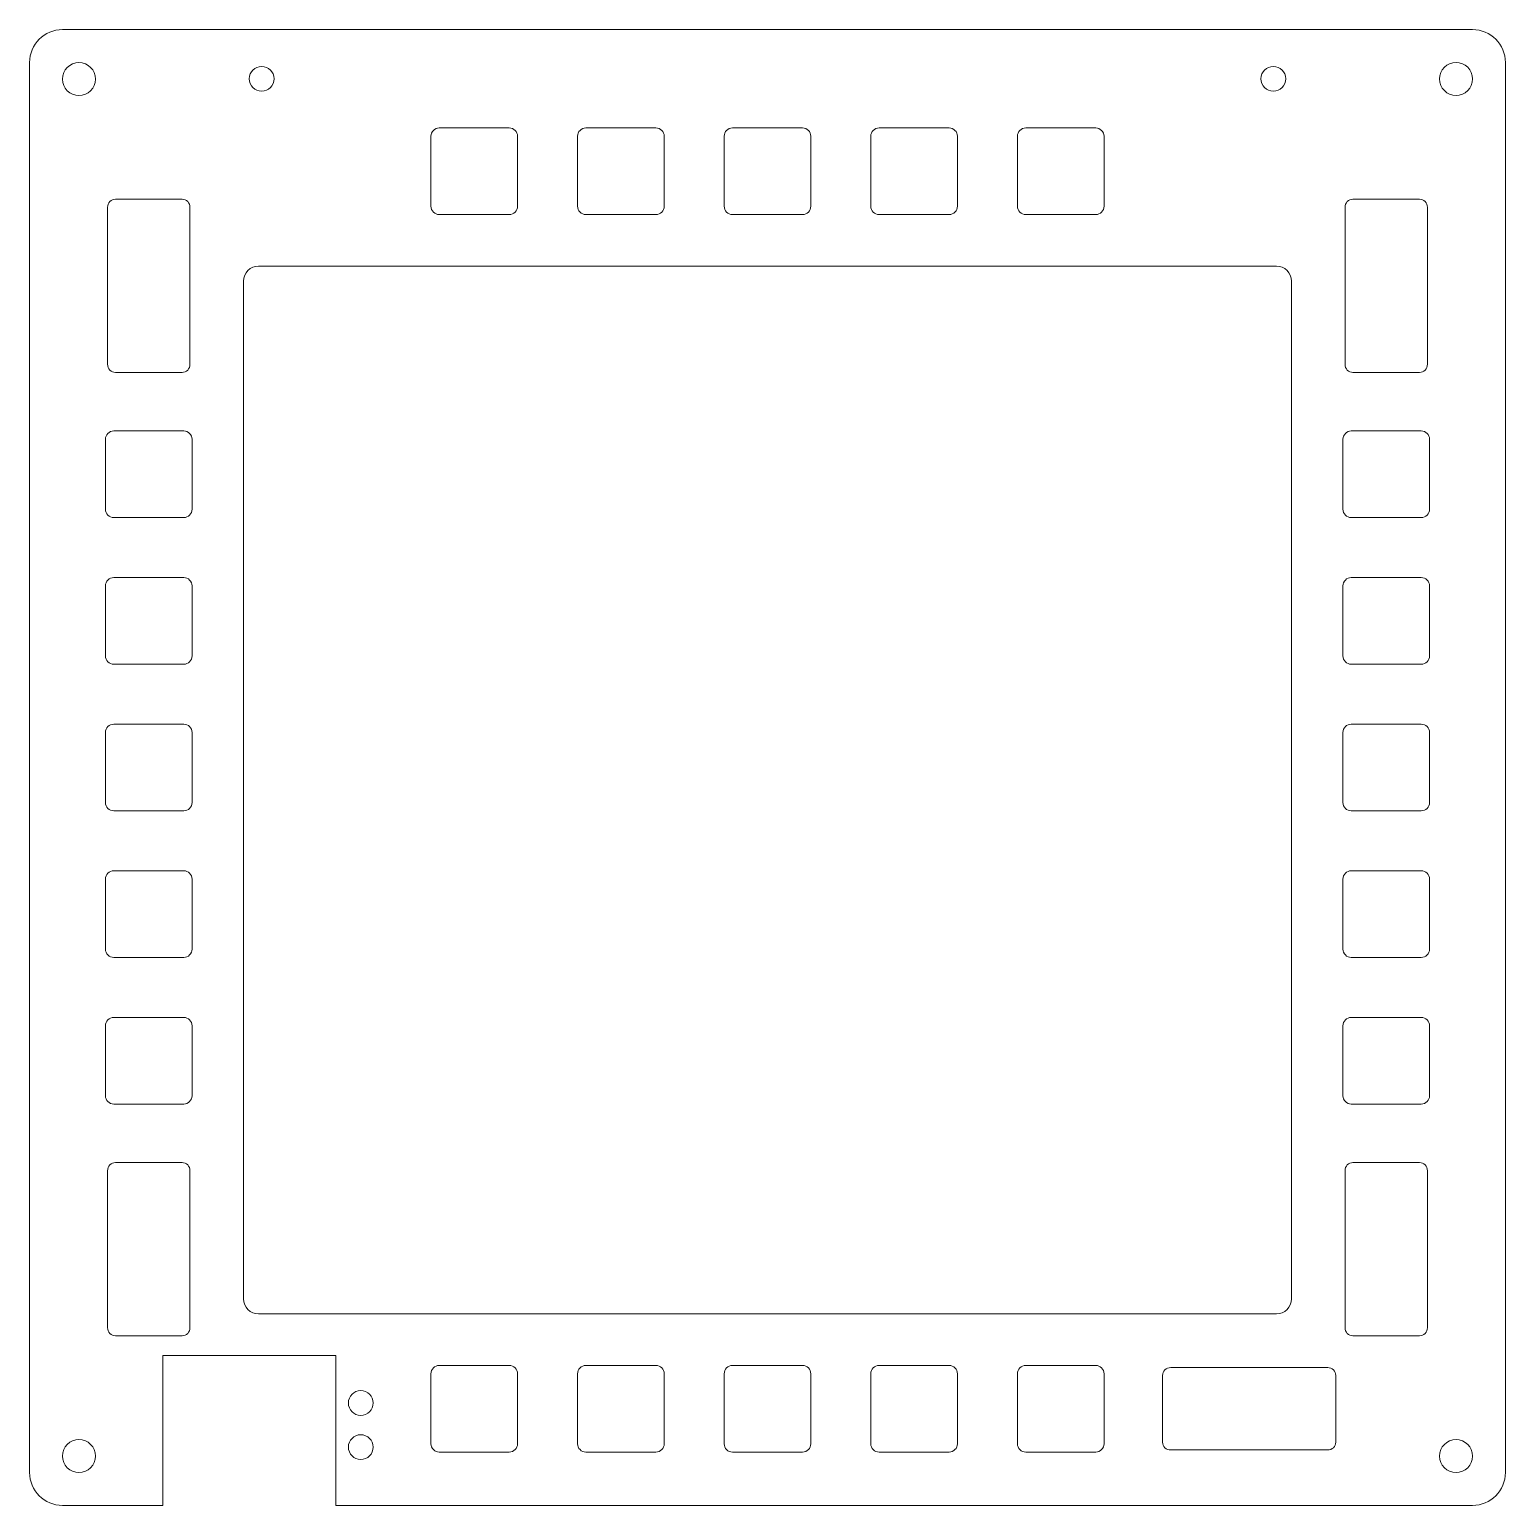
# Model space of a CAD drawing. Header units: millimetres. Extents: x -2196 to -762, y -68 to 126.
# Drawn here: x -1537.1 to -1358.1, y -67.8 to 111.2 of the extents above; entities that cross this region are included whole.
import ezdxf

# ---------------------------------------------------------------- set-up
doc = ezdxf.new("R2010")
doc.units = ezdxf.units.MM
doc.header["$MEASUREMENT"] = 0
doc.layers.add('Cut', color=7, linetype='Continuous')

msp = doc.modelspace()

# ---------------------------------------------------------------- linework, layer by layer
at = {"layer": 'Cut', "color": 250, "lineweight": 9}
for centre, major_axis, ratio in [((-1531.1015, 105.2269), (0, 2), 1), ((-1508.9499, 105.2563), (0, 1.5), 1), ((-1386.253, 105.2563), (0, 1.5), 1), ((-1364.1015, 105.2345), (0, 2), 1), ((-1496.9279, -55.3343), (0, 1.5001), 0.99993334), ((-1531.1015, -61.7655), (0, 2), 1), ((-1496.9279, -60.6836), (0, 1.5001), 0.99993334), ((-1364.1015, -61.7731), (0, 2), 1)]:
    msp.add_ellipse(centre, major_axis=major_axis, ratio=ratio, dxfattribs=at)
for points, knots in [([(-1533.1014, 111.2345), (-1533.1014, 111.2345), (-1362.1016, 111.2345), (-1362.1016, 111.2345), (-1362.1016, 111.2345), (-1359.9016, 111.2345), (-1358.1015, 109.4344), (-1358.1015, 107.2344), (-1358.1015, 107.2344), (-1358.1015, 107.2344), (-1358.1015, -63.7654), (-1358.1015, -63.7654), (-1358.1015, -63.7654), (-1358.1015, -65.9654), (-1359.9016, -67.7655), (-1362.1016, -67.7655), (-1362.1016, -67.7655), (-1362.1016, -67.7655), (-1499.9417, -67.7655), (-1499.9417, -67.7655), (-1499.9417, -67.7655), (-1499.9417, -67.7655), (-1499.9417, -49.5755), (-1499.9417, -49.5755), (-1499.9417, -49.5755), (-1499.9417, -49.5755), (-1500.9416, -49.5755), (-1500.9416, -49.5755), (-1500.9416, -49.5755), (-1500.9416, -49.5755), (-1501.9646, -49.5755), (-1501.9646, -49.5755), (-1501.9646, -49.5755), (-1501.9646, -49.5755), (-1520.9416, -49.5755), (-1520.9416, -49.5755), (-1520.9416, -49.5755), (-1520.9416, -49.5755), (-1520.9416, -67.7655), (-1520.9416, -67.7655), (-1520.9416, -67.7655), (-1520.9416, -67.7655), (-1533.1014, -67.7655), (-1533.1014, -67.7655), (-1533.1014, -67.7655), (-1535.3014, -67.7655), (-1537.1015, -65.9654), (-1537.1015, -63.7654), (-1537.1015, -63.7654), (-1537.1015, -63.7654), (-1537.1015, 107.2344), (-1537.1015, 107.2344), (-1537.1015, 107.2344), (-1537.1015, 109.4344), (-1535.3014, 111.2345), (-1533.1014, 111.2345)], [0, 0, 0, 0, 0.06666667, 0.06666667, 0.06666667, 0.06666667, 0.13333333, 0.13333333, 0.13333333, 0.13333333, 0.2, 0.2, 0.2, 0.2, 0.26666667, 0.26666667, 0.26666667, 0.26666667, 0.33333333, 0.33333333, 0.33333333, 0.33333333, 0.4, 0.4, 0.4, 0.4, 0.46666667, 0.46666667, 0.46666667, 0.46666667, 0.53333333, 0.53333333, 0.53333333, 0.53333333, 0.6, 0.6, 0.6, 0.6, 0.66666667, 0.66666667, 0.66666667, 0.66666667, 0.73333333, 0.73333333, 0.73333333, 0.73333333, 0.8, 0.8, 0.8, 0.8, 0.86666667, 0.86666667, 0.86666667, 0.86666667, 1, 1, 1, 1]), ([(-1478.9116, 88.7945), (-1478.9116, 88.7945), (-1487.4116, 88.7945), (-1487.4116, 88.7945), (-1487.4116, 88.7945), (-1487.6766, 88.7943), (-1487.9309, 88.8994), (-1488.1184, 89.0867), (-1488.1184, 89.0867), (-1488.306, 89.274), (-1488.4114, 89.5294), (-1488.4116, 89.7945), (-1488.4116, 89.7945), (-1488.4116, 89.7945), (-1488.4116, 98.2945), (-1488.4116, 98.2945), (-1488.4116, 98.2945), (-1488.4117, 98.5595), (-1488.3066, 98.8138), (-1488.1193, 99.0013), (-1488.1193, 99.0013), (-1487.932, 99.1889), (-1487.6766, 99.2943), (-1487.4116, 99.2945), (-1487.4116, 99.2945), (-1487.4116, 99.2945), (-1478.9116, 99.2945), (-1478.9116, 99.2945), (-1478.9116, 99.2945), (-1478.6465, 99.2946), (-1478.3923, 99.1895), (-1478.2047, 99.0022), (-1478.2047, 99.0022), (-1478.0172, 98.8149), (-1477.9117, 98.5595), (-1477.9116, 98.2945), (-1477.9116, 98.2945), (-1477.9116, 98.2945), (-1477.9116, 89.7945), (-1477.9116, 89.7945), (-1477.9116, 89.7945), (-1477.9114, 89.5294), (-1478.0165, 89.2752), (-1478.2038, 89.0876), (-1478.2038, 89.0876), (-1478.3911, 88.9001), (-1478.6465, 88.7946), (-1478.9116, 88.7945)], [0, 0, 0, 0, 0.07692308, 0.07692308, 0.07692308, 0.07692308, 0.15384615, 0.15384615, 0.15384615, 0.15384615, 0.23076923, 0.23076923, 0.23076923, 0.23076923, 0.30769231, 0.30769231, 0.30769231, 0.30769231, 0.38461538, 0.38461538, 0.38461538, 0.38461538, 0.46153846, 0.46153846, 0.46153846, 0.46153846, 0.53846154, 0.53846154, 0.53846154, 0.53846154, 0.61538462, 0.61538462, 0.61538462, 0.61538462, 0.69230769, 0.69230769, 0.69230769, 0.69230769, 0.76923077, 0.76923077, 0.76923077, 0.76923077, 0.84615385, 0.84615385, 0.84615385, 0.84615385, 1, 1, 1, 1]), ([(-1461.1316, 88.7945), (-1461.1316, 88.7945), (-1469.6316, 88.7945), (-1469.6316, 88.7945), (-1469.6316, 88.7945), (-1469.8966, 88.7943), (-1470.1509, 88.8994), (-1470.3384, 89.0867), (-1470.3384, 89.0867), (-1470.526, 89.274), (-1470.6314, 89.5294), (-1470.6316, 89.7945), (-1470.6316, 89.7945), (-1470.6316, 89.7945), (-1470.6316, 98.2945), (-1470.6316, 98.2945), (-1470.6316, 98.2945), (-1470.6317, 98.5595), (-1470.5266, 98.8138), (-1470.3393, 99.0013), (-1470.3393, 99.0013), (-1470.152, 99.1889), (-1469.8966, 99.2943), (-1469.6316, 99.2945), (-1469.6316, 99.2945), (-1469.6316, 99.2945), (-1461.1316, 99.2945), (-1461.1316, 99.2945), (-1461.1316, 99.2945), (-1460.8665, 99.2946), (-1460.6123, 99.1895), (-1460.4247, 99.0022), (-1460.4247, 99.0022), (-1460.2372, 98.8149), (-1460.1317, 98.5595), (-1460.1316, 98.2945), (-1460.1316, 98.2945), (-1460.1316, 98.2945), (-1460.1316, 89.7945), (-1460.1316, 89.7945), (-1460.1316, 89.7945), (-1460.1314, 89.5294), (-1460.2365, 89.2752), (-1460.4238, 89.0876), (-1460.4238, 89.0876), (-1460.6111, 88.9001), (-1460.8665, 88.7946), (-1461.1316, 88.7945)], [0, 0, 0, 0, 0.07692308, 0.07692308, 0.07692308, 0.07692308, 0.15384615, 0.15384615, 0.15384615, 0.15384615, 0.23076923, 0.23076923, 0.23076923, 0.23076923, 0.30769231, 0.30769231, 0.30769231, 0.30769231, 0.38461538, 0.38461538, 0.38461538, 0.38461538, 0.46153846, 0.46153846, 0.46153846, 0.46153846, 0.53846154, 0.53846154, 0.53846154, 0.53846154, 0.61538462, 0.61538462, 0.61538462, 0.61538462, 0.69230769, 0.69230769, 0.69230769, 0.69230769, 0.76923077, 0.76923077, 0.76923077, 0.76923077, 0.84615385, 0.84615385, 0.84615385, 0.84615385, 1, 1, 1, 1]), ([(-1443.3516, 88.7945), (-1443.3516, 88.7945), (-1451.8516, 88.7945), (-1451.8516, 88.7945), (-1451.8516, 88.7945), (-1452.1166, 88.7943), (-1452.3709, 88.8994), (-1452.5584, 89.0867), (-1452.5584, 89.0867), (-1452.746, 89.274), (-1452.8514, 89.5294), (-1452.8516, 89.7945), (-1452.8516, 89.7945), (-1452.8516, 89.7945), (-1452.8516, 98.2945), (-1452.8516, 98.2945), (-1452.8516, 98.2945), (-1452.8517, 98.5595), (-1452.7466, 98.8138), (-1452.5593, 99.0013), (-1452.5593, 99.0013), (-1452.372, 99.1889), (-1452.1166, 99.2943), (-1451.8516, 99.2945), (-1451.8516, 99.2945), (-1451.8516, 99.2945), (-1443.3516, 99.2945), (-1443.3516, 99.2945), (-1443.3516, 99.2945), (-1443.0865, 99.2946), (-1442.8323, 99.1895), (-1442.6447, 99.0022), (-1442.6447, 99.0022), (-1442.4572, 98.8149), (-1442.3517, 98.5595), (-1442.3516, 98.2945), (-1442.3516, 98.2945), (-1442.3516, 98.2945), (-1442.3516, 89.7945), (-1442.3516, 89.7945), (-1442.3516, 89.7945), (-1442.3514, 89.5294), (-1442.4565, 89.2752), (-1442.6438, 89.0876), (-1442.6438, 89.0876), (-1442.8311, 88.9001), (-1443.0865, 88.7946), (-1443.3516, 88.7945)], [0, 0, 0, 0, 0.07692308, 0.07692308, 0.07692308, 0.07692308, 0.15384615, 0.15384615, 0.15384615, 0.15384615, 0.23076923, 0.23076923, 0.23076923, 0.23076923, 0.30769231, 0.30769231, 0.30769231, 0.30769231, 0.38461538, 0.38461538, 0.38461538, 0.38461538, 0.46153846, 0.46153846, 0.46153846, 0.46153846, 0.53846154, 0.53846154, 0.53846154, 0.53846154, 0.61538462, 0.61538462, 0.61538462, 0.61538462, 0.69230769, 0.69230769, 0.69230769, 0.69230769, 0.76923077, 0.76923077, 0.76923077, 0.76923077, 0.84615385, 0.84615385, 0.84615385, 0.84615385, 1, 1, 1, 1]), ([(-1425.5716, 88.7945), (-1425.5716, 88.7945), (-1434.0716, 88.7945), (-1434.0716, 88.7945), (-1434.0716, 88.7945), (-1434.3366, 88.7943), (-1434.5909, 88.8994), (-1434.7784, 89.0867), (-1434.7784, 89.0867), (-1434.966, 89.274), (-1435.0714, 89.5294), (-1435.0716, 89.7945), (-1435.0716, 89.7945), (-1435.0716, 89.7945), (-1435.0716, 98.2945), (-1435.0716, 98.2945), (-1435.0716, 98.2945), (-1435.0717, 98.5595), (-1434.9666, 98.8138), (-1434.7793, 99.0013), (-1434.7793, 99.0013), (-1434.592, 99.1889), (-1434.3366, 99.2943), (-1434.0716, 99.2945), (-1434.0716, 99.2945), (-1434.0716, 99.2945), (-1425.5716, 99.2945), (-1425.5716, 99.2945), (-1425.5716, 99.2945), (-1425.3065, 99.2946), (-1425.0523, 99.1895), (-1424.8647, 99.0022), (-1424.8647, 99.0022), (-1424.6772, 98.8149), (-1424.5717, 98.5595), (-1424.5716, 98.2945), (-1424.5716, 98.2945), (-1424.5716, 98.2945), (-1424.5716, 89.7945), (-1424.5716, 89.7945), (-1424.5716, 89.7945), (-1424.5714, 89.5294), (-1424.6765, 89.2752), (-1424.8638, 89.0876), (-1424.8638, 89.0876), (-1425.0511, 88.9001), (-1425.3065, 88.7946), (-1425.5716, 88.7945)], [0, 0, 0, 0, 0.07692308, 0.07692308, 0.07692308, 0.07692308, 0.15384615, 0.15384615, 0.15384615, 0.15384615, 0.23076923, 0.23076923, 0.23076923, 0.23076923, 0.30769231, 0.30769231, 0.30769231, 0.30769231, 0.38461538, 0.38461538, 0.38461538, 0.38461538, 0.46153846, 0.46153846, 0.46153846, 0.46153846, 0.53846154, 0.53846154, 0.53846154, 0.53846154, 0.61538462, 0.61538462, 0.61538462, 0.61538462, 0.69230769, 0.69230769, 0.69230769, 0.69230769, 0.76923077, 0.76923077, 0.76923077, 0.76923077, 0.84615385, 0.84615385, 0.84615385, 0.84615385, 1, 1, 1, 1]), ([(-1407.7916, 88.7945), (-1407.7916, 88.7945), (-1416.2916, 88.7945), (-1416.2916, 88.7945), (-1416.2916, 88.7945), (-1416.5566, 88.7943), (-1416.8109, 88.8994), (-1416.9984, 89.0867), (-1416.9984, 89.0867), (-1417.186, 89.274), (-1417.2914, 89.5294), (-1417.2916, 89.7945), (-1417.2916, 89.7945), (-1417.2916, 89.7945), (-1417.2916, 98.2945), (-1417.2916, 98.2945), (-1417.2916, 98.2945), (-1417.2917, 98.5595), (-1417.1866, 98.8138), (-1416.9993, 99.0013), (-1416.9993, 99.0013), (-1416.812, 99.1889), (-1416.5566, 99.2943), (-1416.2916, 99.2945), (-1416.2916, 99.2945), (-1416.2916, 99.2945), (-1407.7916, 99.2945), (-1407.7916, 99.2945), (-1407.7916, 99.2945), (-1407.5265, 99.2946), (-1407.2723, 99.1895), (-1407.0847, 99.0022), (-1407.0847, 99.0022), (-1406.8972, 98.8149), (-1406.7917, 98.5595), (-1406.7916, 98.2945), (-1406.7916, 98.2945), (-1406.7916, 98.2945), (-1406.7916, 89.7945), (-1406.7916, 89.7945), (-1406.7916, 89.7945), (-1406.7914, 89.5294), (-1406.8965, 89.2752), (-1407.0838, 89.0876), (-1407.0838, 89.0876), (-1407.2711, 88.9001), (-1407.5265, 88.7946), (-1407.7916, 88.7945)], [0, 0, 0, 0, 0.07692308, 0.07692308, 0.07692308, 0.07692308, 0.15384615, 0.15384615, 0.15384615, 0.15384615, 0.23076923, 0.23076923, 0.23076923, 0.23076923, 0.30769231, 0.30769231, 0.30769231, 0.30769231, 0.38461538, 0.38461538, 0.38461538, 0.38461538, 0.46153846, 0.46153846, 0.46153846, 0.46153846, 0.53846154, 0.53846154, 0.53846154, 0.53846154, 0.61538462, 0.61538462, 0.61538462, 0.61538462, 0.69230769, 0.69230769, 0.69230769, 0.69230769, 0.76923077, 0.76923077, 0.76923077, 0.76923077, 0.84615385, 0.84615385, 0.84615385, 0.84615385, 1, 1, 1, 1]), ([(-1518.594, 69.6546), (-1518.594, 69.6546), (-1526.689, 69.6546), (-1526.689, 69.6546), (-1526.689, 69.6546), (-1526.9414, 69.6545), (-1527.1836, 69.7572), (-1527.3622, 69.9401), (-1527.3622, 69.9401), (-1527.5408, 70.123), (-1527.6412, 70.3725), (-1527.6414, 70.6313), (-1527.6414, 70.6313), (-1527.6414, 70.6313), (-1527.6414, 89.6777), (-1527.6414, 89.6777), (-1527.6414, 89.6777), (-1527.6415, 89.9366), (-1527.5414, 90.1849), (-1527.363, 90.3681), (-1527.363, 90.3681), (-1527.1847, 90.5513), (-1526.9414, 90.6543), (-1526.689, 90.6544), (-1526.689, 90.6544), (-1526.689, 90.6544), (-1518.594, 90.6544), (-1518.594, 90.6544), (-1518.594, 90.6544), (-1518.3415, 90.6546), (-1518.0994, 90.5519), (-1517.9207, 90.369), (-1517.9207, 90.369), (-1517.7422, 90.1861), (-1517.6417, 89.9366), (-1517.6416, 89.6777), (-1517.6416, 89.6777), (-1517.6416, 89.6777), (-1517.6416, 70.6313), (-1517.6416, 70.6313), (-1517.6416, 70.6313), (-1517.6414, 70.3725), (-1517.7415, 70.1241), (-1517.9199, 69.941), (-1517.9199, 69.941), (-1518.0983, 69.7578), (-1518.3415, 69.6548), (-1518.594, 69.6546)], [0, 0, 0, 0, 0.07692308, 0.07692308, 0.07692308, 0.07692308, 0.15384615, 0.15384615, 0.15384615, 0.15384615, 0.23076923, 0.23076923, 0.23076923, 0.23076923, 0.30769231, 0.30769231, 0.30769231, 0.30769231, 0.38461538, 0.38461538, 0.38461538, 0.38461538, 0.46153846, 0.46153846, 0.46153846, 0.46153846, 0.53846154, 0.53846154, 0.53846154, 0.53846154, 0.61538462, 0.61538462, 0.61538462, 0.61538462, 0.69230769, 0.69230769, 0.69230769, 0.69230769, 0.76923077, 0.76923077, 0.76923077, 0.76923077, 0.84615385, 0.84615385, 0.84615385, 0.84615385, 1, 1, 1, 1]), ([(-1368.5141, 69.6546), (-1368.5141, 69.6546), (-1376.6091, 69.6546), (-1376.6091, 69.6546), (-1376.6091, 69.6546), (-1376.8615, 69.6545), (-1377.1037, 69.7572), (-1377.2823, 69.9401), (-1377.2823, 69.9401), (-1377.4609, 70.123), (-1377.5613, 70.3725), (-1377.5615, 70.6313), (-1377.5615, 70.6313), (-1377.5615, 70.6313), (-1377.5615, 89.6777), (-1377.5615, 89.6777), (-1377.5615, 89.6777), (-1377.5616, 89.9366), (-1377.4615, 90.1849), (-1377.2831, 90.3681), (-1377.2831, 90.3681), (-1377.1048, 90.5513), (-1376.8615, 90.6543), (-1376.6091, 90.6544), (-1376.6091, 90.6544), (-1376.6091, 90.6544), (-1368.5141, 90.6544), (-1368.5141, 90.6544), (-1368.5141, 90.6544), (-1368.2616, 90.6546), (-1368.0195, 90.5519), (-1367.8408, 90.369), (-1367.8408, 90.369), (-1367.6623, 90.1861), (-1367.5618, 89.9366), (-1367.5617, 89.6777), (-1367.5617, 89.6777), (-1367.5617, 89.6777), (-1367.5617, 70.6313), (-1367.5617, 70.6313), (-1367.5617, 70.6313), (-1367.5615, 70.3725), (-1367.6616, 70.1241), (-1367.84, 69.941), (-1367.84, 69.941), (-1368.0184, 69.7578), (-1368.2616, 69.6548), (-1368.5141, 69.6546)], [0, 0, 0, 0, 0.07692308, 0.07692308, 0.07692308, 0.07692308, 0.15384615, 0.15384615, 0.15384615, 0.15384615, 0.23076923, 0.23076923, 0.23076923, 0.23076923, 0.30769231, 0.30769231, 0.30769231, 0.30769231, 0.38461538, 0.38461538, 0.38461538, 0.38461538, 0.46153846, 0.46153846, 0.46153846, 0.46153846, 0.53846154, 0.53846154, 0.53846154, 0.53846154, 0.61538462, 0.61538462, 0.61538462, 0.61538462, 0.69230769, 0.69230769, 0.69230769, 0.69230769, 0.76923077, 0.76923077, 0.76923077, 0.76923077, 0.84615385, 0.84615385, 0.84615385, 0.84615385, 1, 1, 1, 1]), ([(-1509.3224, 82.5445), (-1509.3224, 82.5445), (-1385.8807, 82.5445), (-1385.8807, 82.5445), (-1385.8807, 82.5445), (-1384.8802, 82.5445), (-1384.0615, 81.7258), (-1384.0615, 80.7253), (-1384.0615, 80.7253), (-1384.0615, 80.7253), (-1384.0615, -42.7163), (-1384.0615, -42.7163), (-1384.0615, -42.7163), (-1384.0615, -43.7168), (-1384.8802, -44.5355), (-1385.8807, -44.5355), (-1385.8807, -44.5355), (-1385.8807, -44.5355), (-1509.3224, -44.5355), (-1509.3224, -44.5355), (-1509.3224, -44.5355), (-1510.3229, -44.5355), (-1511.1416, -43.7168), (-1511.1416, -42.7163), (-1511.1416, -42.7163), (-1511.1416, -42.7163), (-1511.1416, 80.7253), (-1511.1416, 80.7253), (-1511.1416, 80.7253), (-1511.1416, 81.7258), (-1510.3229, 82.5445), (-1509.3224, 82.5445)], [0, 0, 0, 0, 0.11111111, 0.11111111, 0.11111111, 0.11111111, 0.22222222, 0.22222222, 0.22222222, 0.22222222, 0.33333333, 0.33333333, 0.33333333, 0.33333333, 0.44444444, 0.44444444, 0.44444444, 0.44444444, 0.55555556, 0.55555556, 0.55555556, 0.55555556, 0.66666667, 0.66666667, 0.66666667, 0.66666667, 0.77777778, 0.77777778, 0.77777778, 0.77777778, 1, 1, 1, 1]), ([(-1517.3915, 61.5445), (-1517.3915, 61.5445), (-1517.3915, 53.0445), (-1517.3915, 53.0445), (-1517.3915, 53.0445), (-1517.3913, 52.7795), (-1517.4964, 52.5252), (-1517.6837, 52.3377), (-1517.6837, 52.3377), (-1517.871, 52.1501), (-1518.1264, 52.0447), (-1518.3915, 52.0445), (-1518.3915, 52.0445), (-1518.3915, 52.0445), (-1526.8915, 52.0445), (-1526.8915, 52.0445), (-1526.8915, 52.0445), (-1527.1565, 52.0444), (-1527.4108, 52.1495), (-1527.5983, 52.3368), (-1527.5983, 52.3368), (-1527.7859, 52.5241), (-1527.8913, 52.7795), (-1527.8915, 53.0445), (-1527.8915, 53.0445), (-1527.8915, 53.0445), (-1527.8915, 61.5445), (-1527.8915, 61.5445), (-1527.8915, 61.5445), (-1527.8916, 61.8096), (-1527.7865, 62.0638), (-1527.5992, 62.2514), (-1527.5992, 62.2514), (-1527.4119, 62.4389), (-1527.1565, 62.5444), (-1526.8915, 62.5445), (-1526.8915, 62.5445), (-1526.8915, 62.5445), (-1518.3915, 62.5445), (-1518.3915, 62.5445), (-1518.3915, 62.5445), (-1518.1264, 62.5447), (-1517.8722, 62.4396), (-1517.6846, 62.2523), (-1517.6846, 62.2523), (-1517.4971, 62.065), (-1517.3916, 61.8096), (-1517.3915, 61.5445)], [0, 0, 0, 0, 0.07692308, 0.07692308, 0.07692308, 0.07692308, 0.15384615, 0.15384615, 0.15384615, 0.15384615, 0.23076923, 0.23076923, 0.23076923, 0.23076923, 0.30769231, 0.30769231, 0.30769231, 0.30769231, 0.38461538, 0.38461538, 0.38461538, 0.38461538, 0.46153846, 0.46153846, 0.46153846, 0.46153846, 0.53846154, 0.53846154, 0.53846154, 0.53846154, 0.61538462, 0.61538462, 0.61538462, 0.61538462, 0.69230769, 0.69230769, 0.69230769, 0.69230769, 0.76923077, 0.76923077, 0.76923077, 0.76923077, 0.84615385, 0.84615385, 0.84615385, 0.84615385, 1, 1, 1, 1]), ([(-1367.3116, 61.5445), (-1367.3116, 61.5445), (-1367.3116, 53.0445), (-1367.3116, 53.0445), (-1367.3116, 53.0445), (-1367.3114, 52.7795), (-1367.4165, 52.5252), (-1367.6038, 52.3377), (-1367.6038, 52.3377), (-1367.7911, 52.1501), (-1368.0465, 52.0447), (-1368.3116, 52.0445), (-1368.3116, 52.0445), (-1368.3116, 52.0445), (-1376.8116, 52.0445), (-1376.8116, 52.0445), (-1376.8116, 52.0445), (-1377.0766, 52.0444), (-1377.3309, 52.1495), (-1377.5184, 52.3368), (-1377.5184, 52.3368), (-1377.706, 52.5241), (-1377.8114, 52.7795), (-1377.8116, 53.0445), (-1377.8116, 53.0445), (-1377.8116, 53.0445), (-1377.8116, 61.5445), (-1377.8116, 61.5445), (-1377.8116, 61.5445), (-1377.8117, 61.8096), (-1377.7066, 62.0638), (-1377.5193, 62.2514), (-1377.5193, 62.2514), (-1377.332, 62.4389), (-1377.0766, 62.5444), (-1376.8116, 62.5445), (-1376.8116, 62.5445), (-1376.8116, 62.5445), (-1368.3116, 62.5445), (-1368.3116, 62.5445), (-1368.3116, 62.5445), (-1368.0465, 62.5447), (-1367.7923, 62.4396), (-1367.6047, 62.2523), (-1367.6047, 62.2523), (-1367.4172, 62.065), (-1367.3117, 61.8096), (-1367.3116, 61.5445)], [0, 0, 0, 0, 0.07692308, 0.07692308, 0.07692308, 0.07692308, 0.15384615, 0.15384615, 0.15384615, 0.15384615, 0.23076923, 0.23076923, 0.23076923, 0.23076923, 0.30769231, 0.30769231, 0.30769231, 0.30769231, 0.38461538, 0.38461538, 0.38461538, 0.38461538, 0.46153846, 0.46153846, 0.46153846, 0.46153846, 0.53846154, 0.53846154, 0.53846154, 0.53846154, 0.61538462, 0.61538462, 0.61538462, 0.61538462, 0.69230769, 0.69230769, 0.69230769, 0.69230769, 0.76923077, 0.76923077, 0.76923077, 0.76923077, 0.84615385, 0.84615385, 0.84615385, 0.84615385, 1, 1, 1, 1]), ([(-1517.3915, 43.7645), (-1517.3915, 43.7645), (-1517.3915, 35.2645), (-1517.3915, 35.2645), (-1517.3915, 35.2645), (-1517.3913, 34.9995), (-1517.4964, 34.7452), (-1517.6837, 34.5577), (-1517.6837, 34.5577), (-1517.871, 34.3701), (-1518.1264, 34.2647), (-1518.3915, 34.2645), (-1518.3915, 34.2645), (-1518.3915, 34.2645), (-1526.8915, 34.2645), (-1526.8915, 34.2645), (-1526.8915, 34.2645), (-1527.1565, 34.2644), (-1527.4108, 34.3695), (-1527.5983, 34.5568), (-1527.5983, 34.5568), (-1527.7859, 34.7441), (-1527.8913, 34.9995), (-1527.8915, 35.2645), (-1527.8915, 35.2645), (-1527.8915, 35.2645), (-1527.8915, 43.7645), (-1527.8915, 43.7645), (-1527.8915, 43.7645), (-1527.8916, 44.0296), (-1527.7865, 44.2838), (-1527.5992, 44.4714), (-1527.5992, 44.4714), (-1527.4119, 44.6589), (-1527.1565, 44.7644), (-1526.8915, 44.7645), (-1526.8915, 44.7645), (-1526.8915, 44.7645), (-1518.3915, 44.7645), (-1518.3915, 44.7645), (-1518.3915, 44.7645), (-1518.1264, 44.7647), (-1517.8722, 44.6596), (-1517.6846, 44.4723), (-1517.6846, 44.4723), (-1517.4971, 44.285), (-1517.3916, 44.0296), (-1517.3915, 43.7645)], [0, 0, 0, 0, 0.07692308, 0.07692308, 0.07692308, 0.07692308, 0.15384615, 0.15384615, 0.15384615, 0.15384615, 0.23076923, 0.23076923, 0.23076923, 0.23076923, 0.30769231, 0.30769231, 0.30769231, 0.30769231, 0.38461538, 0.38461538, 0.38461538, 0.38461538, 0.46153846, 0.46153846, 0.46153846, 0.46153846, 0.53846154, 0.53846154, 0.53846154, 0.53846154, 0.61538462, 0.61538462, 0.61538462, 0.61538462, 0.69230769, 0.69230769, 0.69230769, 0.69230769, 0.76923077, 0.76923077, 0.76923077, 0.76923077, 0.84615385, 0.84615385, 0.84615385, 0.84615385, 1, 1, 1, 1]), ([(-1367.3116, 43.7645), (-1367.3116, 43.7645), (-1367.3116, 35.2645), (-1367.3116, 35.2645), (-1367.3116, 35.2645), (-1367.3114, 34.9995), (-1367.4165, 34.7452), (-1367.6038, 34.5577), (-1367.6038, 34.5577), (-1367.7911, 34.3701), (-1368.0465, 34.2647), (-1368.3116, 34.2645), (-1368.3116, 34.2645), (-1368.3116, 34.2645), (-1376.8116, 34.2645), (-1376.8116, 34.2645), (-1376.8116, 34.2645), (-1377.0766, 34.2644), (-1377.3309, 34.3695), (-1377.5184, 34.5568), (-1377.5184, 34.5568), (-1377.706, 34.7441), (-1377.8114, 34.9995), (-1377.8116, 35.2645), (-1377.8116, 35.2645), (-1377.8116, 35.2645), (-1377.8116, 43.7645), (-1377.8116, 43.7645), (-1377.8116, 43.7645), (-1377.8117, 44.0296), (-1377.7066, 44.2838), (-1377.5193, 44.4714), (-1377.5193, 44.4714), (-1377.332, 44.6589), (-1377.0766, 44.7644), (-1376.8116, 44.7645), (-1376.8116, 44.7645), (-1376.8116, 44.7645), (-1368.3116, 44.7645), (-1368.3116, 44.7645), (-1368.3116, 44.7645), (-1368.0465, 44.7647), (-1367.7923, 44.6596), (-1367.6047, 44.4723), (-1367.6047, 44.4723), (-1367.4172, 44.285), (-1367.3117, 44.0296), (-1367.3116, 43.7645)], [0, 0, 0, 0, 0.07692308, 0.07692308, 0.07692308, 0.07692308, 0.15384615, 0.15384615, 0.15384615, 0.15384615, 0.23076923, 0.23076923, 0.23076923, 0.23076923, 0.30769231, 0.30769231, 0.30769231, 0.30769231, 0.38461538, 0.38461538, 0.38461538, 0.38461538, 0.46153846, 0.46153846, 0.46153846, 0.46153846, 0.53846154, 0.53846154, 0.53846154, 0.53846154, 0.61538462, 0.61538462, 0.61538462, 0.61538462, 0.69230769, 0.69230769, 0.69230769, 0.69230769, 0.76923077, 0.76923077, 0.76923077, 0.76923077, 0.84615385, 0.84615385, 0.84615385, 0.84615385, 1, 1, 1, 1]), ([(-1517.3915, 25.9845), (-1517.3915, 25.9845), (-1517.3915, 17.4845), (-1517.3915, 17.4845), (-1517.3915, 17.4845), (-1517.3913, 17.2195), (-1517.4964, 16.9652), (-1517.6837, 16.7777), (-1517.6837, 16.7777), (-1517.871, 16.5901), (-1518.1264, 16.4847), (-1518.3915, 16.4845), (-1518.3915, 16.4845), (-1518.3915, 16.4845), (-1526.8915, 16.4845), (-1526.8915, 16.4845), (-1526.8915, 16.4845), (-1527.1565, 16.4844), (-1527.4108, 16.5895), (-1527.5983, 16.7768), (-1527.5983, 16.7768), (-1527.7859, 16.9641), (-1527.8913, 17.2195), (-1527.8915, 17.4845), (-1527.8915, 17.4845), (-1527.8915, 17.4845), (-1527.8915, 25.9845), (-1527.8915, 25.9845), (-1527.8915, 25.9845), (-1527.8916, 26.2496), (-1527.7865, 26.5038), (-1527.5992, 26.6914), (-1527.5992, 26.6914), (-1527.4119, 26.8789), (-1527.1565, 26.9844), (-1526.8915, 26.9845), (-1526.8915, 26.9845), (-1526.8915, 26.9845), (-1518.3915, 26.9845), (-1518.3915, 26.9845), (-1518.3915, 26.9845), (-1518.1264, 26.9847), (-1517.8722, 26.8796), (-1517.6846, 26.6923), (-1517.6846, 26.6923), (-1517.4971, 26.505), (-1517.3916, 26.2496), (-1517.3915, 25.9845)], [0, 0, 0, 0, 0.07692308, 0.07692308, 0.07692308, 0.07692308, 0.15384615, 0.15384615, 0.15384615, 0.15384615, 0.23076923, 0.23076923, 0.23076923, 0.23076923, 0.30769231, 0.30769231, 0.30769231, 0.30769231, 0.38461538, 0.38461538, 0.38461538, 0.38461538, 0.46153846, 0.46153846, 0.46153846, 0.46153846, 0.53846154, 0.53846154, 0.53846154, 0.53846154, 0.61538462, 0.61538462, 0.61538462, 0.61538462, 0.69230769, 0.69230769, 0.69230769, 0.69230769, 0.76923077, 0.76923077, 0.76923077, 0.76923077, 0.84615385, 0.84615385, 0.84615385, 0.84615385, 1, 1, 1, 1]), ([(-1367.3116, 25.9845), (-1367.3116, 25.9845), (-1367.3116, 17.4845), (-1367.3116, 17.4845), (-1367.3116, 17.4845), (-1367.3114, 17.2195), (-1367.4165, 16.9652), (-1367.6038, 16.7777), (-1367.6038, 16.7777), (-1367.7911, 16.5901), (-1368.0465, 16.4847), (-1368.3116, 16.4845), (-1368.3116, 16.4845), (-1368.3116, 16.4845), (-1376.8116, 16.4845), (-1376.8116, 16.4845), (-1376.8116, 16.4845), (-1377.0766, 16.4844), (-1377.3309, 16.5895), (-1377.5184, 16.7768), (-1377.5184, 16.7768), (-1377.706, 16.9641), (-1377.8114, 17.2195), (-1377.8116, 17.4845), (-1377.8116, 17.4845), (-1377.8116, 17.4845), (-1377.8116, 25.9845), (-1377.8116, 25.9845), (-1377.8116, 25.9845), (-1377.8117, 26.2496), (-1377.7066, 26.5038), (-1377.5193, 26.6914), (-1377.5193, 26.6914), (-1377.332, 26.8789), (-1377.0766, 26.9844), (-1376.8116, 26.9845), (-1376.8116, 26.9845), (-1376.8116, 26.9845), (-1368.3116, 26.9845), (-1368.3116, 26.9845), (-1368.3116, 26.9845), (-1368.0465, 26.9847), (-1367.7923, 26.8796), (-1367.6047, 26.6923), (-1367.6047, 26.6923), (-1367.4172, 26.505), (-1367.3117, 26.2496), (-1367.3116, 25.9845)], [0, 0, 0, 0, 0.07692308, 0.07692308, 0.07692308, 0.07692308, 0.15384615, 0.15384615, 0.15384615, 0.15384615, 0.23076923, 0.23076923, 0.23076923, 0.23076923, 0.30769231, 0.30769231, 0.30769231, 0.30769231, 0.38461538, 0.38461538, 0.38461538, 0.38461538, 0.46153846, 0.46153846, 0.46153846, 0.46153846, 0.53846154, 0.53846154, 0.53846154, 0.53846154, 0.61538462, 0.61538462, 0.61538462, 0.61538462, 0.69230769, 0.69230769, 0.69230769, 0.69230769, 0.76923077, 0.76923077, 0.76923077, 0.76923077, 0.84615385, 0.84615385, 0.84615385, 0.84615385, 1, 1, 1, 1]), ([(-1517.3915, 8.2045), (-1517.3915, 8.2045), (-1517.3915, -0.2955), (-1517.3915, -0.2955), (-1517.3915, -0.2955), (-1517.3913, -0.5605), (-1517.4964, -0.8148), (-1517.6837, -1.0023), (-1517.6837, -1.0023), (-1517.871, -1.1899), (-1518.1264, -1.2953), (-1518.3915, -1.2955), (-1518.3915, -1.2955), (-1518.3915, -1.2955), (-1526.8915, -1.2955), (-1526.8915, -1.2955), (-1526.8915, -1.2955), (-1527.1565, -1.2956), (-1527.4108, -1.1905), (-1527.5983, -1.0032), (-1527.5983, -1.0032), (-1527.7859, -0.8159), (-1527.8913, -0.5605), (-1527.8915, -0.2955), (-1527.8915, -0.2955), (-1527.8915, -0.2955), (-1527.8915, 8.2045), (-1527.8915, 8.2045), (-1527.8915, 8.2045), (-1527.8916, 8.4696), (-1527.7865, 8.7238), (-1527.5992, 8.9114), (-1527.5992, 8.9114), (-1527.4119, 9.0989), (-1527.1565, 9.2044), (-1526.8915, 9.2045), (-1526.8915, 9.2045), (-1526.8915, 9.2045), (-1518.3915, 9.2045), (-1518.3915, 9.2045), (-1518.3915, 9.2045), (-1518.1264, 9.2047), (-1517.8722, 9.0996), (-1517.6846, 8.9123), (-1517.6846, 8.9123), (-1517.4971, 8.725), (-1517.3916, 8.4696), (-1517.3915, 8.2045)], [0, 0, 0, 0, 0.07692308, 0.07692308, 0.07692308, 0.07692308, 0.15384615, 0.15384615, 0.15384615, 0.15384615, 0.23076923, 0.23076923, 0.23076923, 0.23076923, 0.30769231, 0.30769231, 0.30769231, 0.30769231, 0.38461538, 0.38461538, 0.38461538, 0.38461538, 0.46153846, 0.46153846, 0.46153846, 0.46153846, 0.53846154, 0.53846154, 0.53846154, 0.53846154, 0.61538462, 0.61538462, 0.61538462, 0.61538462, 0.69230769, 0.69230769, 0.69230769, 0.69230769, 0.76923077, 0.76923077, 0.76923077, 0.76923077, 0.84615385, 0.84615385, 0.84615385, 0.84615385, 1, 1, 1, 1]), ([(-1367.3116, 8.2045), (-1367.3116, 8.2045), (-1367.3116, -0.2955), (-1367.3116, -0.2955), (-1367.3116, -0.2955), (-1367.3114, -0.5605), (-1367.4165, -0.8148), (-1367.6038, -1.0023), (-1367.6038, -1.0023), (-1367.7911, -1.1899), (-1368.0465, -1.2953), (-1368.3116, -1.2955), (-1368.3116, -1.2955), (-1368.3116, -1.2955), (-1376.8116, -1.2955), (-1376.8116, -1.2955), (-1376.8116, -1.2955), (-1377.0766, -1.2956), (-1377.3309, -1.1905), (-1377.5184, -1.0032), (-1377.5184, -1.0032), (-1377.706, -0.8159), (-1377.8114, -0.5605), (-1377.8116, -0.2955), (-1377.8116, -0.2955), (-1377.8116, -0.2955), (-1377.8116, 8.2045), (-1377.8116, 8.2045), (-1377.8116, 8.2045), (-1377.8117, 8.4696), (-1377.7066, 8.7238), (-1377.5193, 8.9114), (-1377.5193, 8.9114), (-1377.332, 9.0989), (-1377.0766, 9.2044), (-1376.8116, 9.2045), (-1376.8116, 9.2045), (-1376.8116, 9.2045), (-1368.3116, 9.2045), (-1368.3116, 9.2045), (-1368.3116, 9.2045), (-1368.0465, 9.2047), (-1367.7923, 9.0996), (-1367.6047, 8.9123), (-1367.6047, 8.9123), (-1367.4172, 8.725), (-1367.3117, 8.4696), (-1367.3116, 8.2045)], [0, 0, 0, 0, 0.07692308, 0.07692308, 0.07692308, 0.07692308, 0.15384615, 0.15384615, 0.15384615, 0.15384615, 0.23076923, 0.23076923, 0.23076923, 0.23076923, 0.30769231, 0.30769231, 0.30769231, 0.30769231, 0.38461538, 0.38461538, 0.38461538, 0.38461538, 0.46153846, 0.46153846, 0.46153846, 0.46153846, 0.53846154, 0.53846154, 0.53846154, 0.53846154, 0.61538462, 0.61538462, 0.61538462, 0.61538462, 0.69230769, 0.69230769, 0.69230769, 0.69230769, 0.76923077, 0.76923077, 0.76923077, 0.76923077, 0.84615385, 0.84615385, 0.84615385, 0.84615385, 1, 1, 1, 1]), ([(-1517.3915, -9.5755), (-1517.3915, -9.5755), (-1517.3915, -18.0755), (-1517.3915, -18.0755), (-1517.3915, -18.0755), (-1517.3913, -18.3405), (-1517.4964, -18.5948), (-1517.6837, -18.7823), (-1517.6837, -18.7823), (-1517.871, -18.9699), (-1518.1264, -19.0753), (-1518.3915, -19.0755), (-1518.3915, -19.0755), (-1518.3915, -19.0755), (-1526.8915, -19.0755), (-1526.8915, -19.0755), (-1526.8915, -19.0755), (-1527.1565, -19.0756), (-1527.4108, -18.9705), (-1527.5983, -18.7832), (-1527.5983, -18.7832), (-1527.7859, -18.5959), (-1527.8913, -18.3405), (-1527.8915, -18.0755), (-1527.8915, -18.0755), (-1527.8915, -18.0755), (-1527.8915, -9.5755), (-1527.8915, -9.5755), (-1527.8915, -9.5755), (-1527.8916, -9.3104), (-1527.7865, -9.0562), (-1527.5992, -8.8686), (-1527.5992, -8.8686), (-1527.4119, -8.6811), (-1527.1565, -8.5756), (-1526.8915, -8.5755), (-1526.8915, -8.5755), (-1526.8915, -8.5755), (-1518.3915, -8.5755), (-1518.3915, -8.5755), (-1518.3915, -8.5755), (-1518.1264, -8.5753), (-1517.8722, -8.6804), (-1517.6846, -8.8677), (-1517.6846, -8.8677), (-1517.4971, -9.055), (-1517.3916, -9.3104), (-1517.3915, -9.5755)], [0, 0, 0, 0, 0.07692308, 0.07692308, 0.07692308, 0.07692308, 0.15384615, 0.15384615, 0.15384615, 0.15384615, 0.23076923, 0.23076923, 0.23076923, 0.23076923, 0.30769231, 0.30769231, 0.30769231, 0.30769231, 0.38461538, 0.38461538, 0.38461538, 0.38461538, 0.46153846, 0.46153846, 0.46153846, 0.46153846, 0.53846154, 0.53846154, 0.53846154, 0.53846154, 0.61538462, 0.61538462, 0.61538462, 0.61538462, 0.69230769, 0.69230769, 0.69230769, 0.69230769, 0.76923077, 0.76923077, 0.76923077, 0.76923077, 0.84615385, 0.84615385, 0.84615385, 0.84615385, 1, 1, 1, 1]), ([(-1367.3116, -9.5755), (-1367.3116, -9.5755), (-1367.3116, -18.0755), (-1367.3116, -18.0755), (-1367.3116, -18.0755), (-1367.3114, -18.3405), (-1367.4165, -18.5948), (-1367.6038, -18.7823), (-1367.6038, -18.7823), (-1367.7911, -18.9699), (-1368.0465, -19.0753), (-1368.3116, -19.0755), (-1368.3116, -19.0755), (-1368.3116, -19.0755), (-1376.8116, -19.0755), (-1376.8116, -19.0755), (-1376.8116, -19.0755), (-1377.0766, -19.0756), (-1377.3309, -18.9705), (-1377.5184, -18.7832), (-1377.5184, -18.7832), (-1377.706, -18.5959), (-1377.8114, -18.3405), (-1377.8116, -18.0755), (-1377.8116, -18.0755), (-1377.8116, -18.0755), (-1377.8116, -9.5755), (-1377.8116, -9.5755), (-1377.8116, -9.5755), (-1377.8117, -9.3104), (-1377.7066, -9.0562), (-1377.5193, -8.8686), (-1377.5193, -8.8686), (-1377.332, -8.6811), (-1377.0766, -8.5756), (-1376.8116, -8.5755), (-1376.8116, -8.5755), (-1376.8116, -8.5755), (-1368.3116, -8.5755), (-1368.3116, -8.5755), (-1368.3116, -8.5755), (-1368.0465, -8.5753), (-1367.7923, -8.6804), (-1367.6047, -8.8677), (-1367.6047, -8.8677), (-1367.4172, -9.055), (-1367.3117, -9.3104), (-1367.3116, -9.5755)], [0, 0, 0, 0, 0.07692308, 0.07692308, 0.07692308, 0.07692308, 0.15384615, 0.15384615, 0.15384615, 0.15384615, 0.23076923, 0.23076923, 0.23076923, 0.23076923, 0.30769231, 0.30769231, 0.30769231, 0.30769231, 0.38461538, 0.38461538, 0.38461538, 0.38461538, 0.46153846, 0.46153846, 0.46153846, 0.46153846, 0.53846154, 0.53846154, 0.53846154, 0.53846154, 0.61538462, 0.61538462, 0.61538462, 0.61538462, 0.69230769, 0.69230769, 0.69230769, 0.69230769, 0.76923077, 0.76923077, 0.76923077, 0.76923077, 0.84615385, 0.84615385, 0.84615385, 0.84615385, 1, 1, 1, 1]), ([(-1518.594, -47.1854), (-1518.594, -47.1854), (-1526.689, -47.1854), (-1526.689, -47.1854), (-1526.689, -47.1854), (-1526.9414, -47.1855), (-1527.1836, -47.0828), (-1527.3622, -46.8999), (-1527.3622, -46.8999), (-1527.5408, -46.717), (-1527.6412, -46.4675), (-1527.6414, -46.2087), (-1527.6414, -46.2087), (-1527.6414, -46.2087), (-1527.6414, -27.1623), (-1527.6414, -27.1623), (-1527.6414, -27.1623), (-1527.6415, -26.9034), (-1527.5414, -26.6551), (-1527.363, -26.4719), (-1527.363, -26.4719), (-1527.1847, -26.2887), (-1526.9414, -26.1857), (-1526.689, -26.1856), (-1526.689, -26.1856), (-1526.689, -26.1856), (-1518.594, -26.1856), (-1518.594, -26.1856), (-1518.594, -26.1856), (-1518.3415, -26.1854), (-1518.0994, -26.2881), (-1517.9207, -26.471), (-1517.9207, -26.471), (-1517.7422, -26.6539), (-1517.6417, -26.9034), (-1517.6416, -27.1623), (-1517.6416, -27.1623), (-1517.6416, -27.1623), (-1517.6416, -46.2087), (-1517.6416, -46.2087), (-1517.6416, -46.2087), (-1517.6414, -46.4675), (-1517.7415, -46.7159), (-1517.9199, -46.899), (-1517.9199, -46.899), (-1518.0983, -47.0822), (-1518.3415, -47.1852), (-1518.594, -47.1854)], [0, 0, 0, 0, 0.07692308, 0.07692308, 0.07692308, 0.07692308, 0.15384615, 0.15384615, 0.15384615, 0.15384615, 0.23076923, 0.23076923, 0.23076923, 0.23076923, 0.30769231, 0.30769231, 0.30769231, 0.30769231, 0.38461538, 0.38461538, 0.38461538, 0.38461538, 0.46153846, 0.46153846, 0.46153846, 0.46153846, 0.53846154, 0.53846154, 0.53846154, 0.53846154, 0.61538462, 0.61538462, 0.61538462, 0.61538462, 0.69230769, 0.69230769, 0.69230769, 0.69230769, 0.76923077, 0.76923077, 0.76923077, 0.76923077, 0.84615385, 0.84615385, 0.84615385, 0.84615385, 1, 1, 1, 1]), ([(-1368.5141, -47.1854), (-1368.5141, -47.1854), (-1376.6091, -47.1854), (-1376.6091, -47.1854), (-1376.6091, -47.1854), (-1376.8615, -47.1855), (-1377.1037, -47.0828), (-1377.2823, -46.8999), (-1377.2823, -46.8999), (-1377.4609, -46.717), (-1377.5613, -46.4675), (-1377.5615, -46.2087), (-1377.5615, -46.2087), (-1377.5615, -46.2087), (-1377.5615, -27.1623), (-1377.5615, -27.1623), (-1377.5615, -27.1623), (-1377.5616, -26.9034), (-1377.4615, -26.6551), (-1377.2831, -26.4719), (-1377.2831, -26.4719), (-1377.1048, -26.2887), (-1376.8615, -26.1857), (-1376.6091, -26.1856), (-1376.6091, -26.1856), (-1376.6091, -26.1856), (-1368.5141, -26.1856), (-1368.5141, -26.1856), (-1368.5141, -26.1856), (-1368.2616, -26.1854), (-1368.0195, -26.2881), (-1367.8408, -26.471), (-1367.8408, -26.471), (-1367.6623, -26.6539), (-1367.5618, -26.9034), (-1367.5617, -27.1623), (-1367.5617, -27.1623), (-1367.5617, -27.1623), (-1367.5617, -46.2087), (-1367.5617, -46.2087), (-1367.5617, -46.2087), (-1367.5615, -46.4675), (-1367.6616, -46.7159), (-1367.84, -46.899), (-1367.84, -46.899), (-1368.0184, -47.0822), (-1368.2616, -47.1852), (-1368.5141, -47.1854)], [0, 0, 0, 0, 0.07692308, 0.07692308, 0.07692308, 0.07692308, 0.15384615, 0.15384615, 0.15384615, 0.15384615, 0.23076923, 0.23076923, 0.23076923, 0.23076923, 0.30769231, 0.30769231, 0.30769231, 0.30769231, 0.38461538, 0.38461538, 0.38461538, 0.38461538, 0.46153846, 0.46153846, 0.46153846, 0.46153846, 0.53846154, 0.53846154, 0.53846154, 0.53846154, 0.61538462, 0.61538462, 0.61538462, 0.61538462, 0.69230769, 0.69230769, 0.69230769, 0.69230769, 0.76923077, 0.76923077, 0.76923077, 0.76923077, 0.84615385, 0.84615385, 0.84615385, 0.84615385, 1, 1, 1, 1]), ([(-1478.9116, -61.2855), (-1478.9116, -61.2855), (-1487.4116, -61.2855), (-1487.4116, -61.2855), (-1487.4116, -61.2855), (-1487.6766, -61.2857), (-1487.9309, -61.1806), (-1488.1184, -60.9933), (-1488.1184, -60.9933), (-1488.306, -60.806), (-1488.4114, -60.5506), (-1488.4116, -60.2855), (-1488.4116, -60.2855), (-1488.4116, -60.2855), (-1488.4116, -51.7855), (-1488.4116, -51.7855), (-1488.4116, -51.7855), (-1488.4117, -51.5205), (-1488.3066, -51.2662), (-1488.1193, -51.0787), (-1488.1193, -51.0787), (-1487.932, -50.8911), (-1487.6766, -50.7857), (-1487.4116, -50.7855), (-1487.4116, -50.7855), (-1487.4116, -50.7855), (-1478.9116, -50.7855), (-1478.9116, -50.7855), (-1478.9116, -50.7855), (-1478.6465, -50.7854), (-1478.3923, -50.8905), (-1478.2047, -51.0778), (-1478.2047, -51.0778), (-1478.0172, -51.2651), (-1477.9117, -51.5205), (-1477.9116, -51.7855), (-1477.9116, -51.7855), (-1477.9116, -51.7855), (-1477.9116, -60.2855), (-1477.9116, -60.2855), (-1477.9116, -60.2855), (-1477.9114, -60.5506), (-1478.0165, -60.8048), (-1478.2038, -60.9924), (-1478.2038, -60.9924), (-1478.3911, -61.1799), (-1478.6465, -61.2854), (-1478.9116, -61.2855)], [0, 0, 0, 0, 0.07692308, 0.07692308, 0.07692308, 0.07692308, 0.15384615, 0.15384615, 0.15384615, 0.15384615, 0.23076923, 0.23076923, 0.23076923, 0.23076923, 0.30769231, 0.30769231, 0.30769231, 0.30769231, 0.38461538, 0.38461538, 0.38461538, 0.38461538, 0.46153846, 0.46153846, 0.46153846, 0.46153846, 0.53846154, 0.53846154, 0.53846154, 0.53846154, 0.61538462, 0.61538462, 0.61538462, 0.61538462, 0.69230769, 0.69230769, 0.69230769, 0.69230769, 0.76923077, 0.76923077, 0.76923077, 0.76923077, 0.84615385, 0.84615385, 0.84615385, 0.84615385, 1, 1, 1, 1]), ([(-1461.1316, -61.2855), (-1461.1316, -61.2855), (-1469.6316, -61.2855), (-1469.6316, -61.2855), (-1469.6316, -61.2855), (-1469.8966, -61.2857), (-1470.1509, -61.1806), (-1470.3384, -60.9933), (-1470.3384, -60.9933), (-1470.526, -60.806), (-1470.6314, -60.5506), (-1470.6316, -60.2855), (-1470.6316, -60.2855), (-1470.6316, -60.2855), (-1470.6316, -51.7855), (-1470.6316, -51.7855), (-1470.6316, -51.7855), (-1470.6317, -51.5205), (-1470.5266, -51.2662), (-1470.3393, -51.0787), (-1470.3393, -51.0787), (-1470.152, -50.8911), (-1469.8966, -50.7857), (-1469.6316, -50.7855), (-1469.6316, -50.7855), (-1469.6316, -50.7855), (-1461.1316, -50.7855), (-1461.1316, -50.7855), (-1461.1316, -50.7855), (-1460.8665, -50.7854), (-1460.6123, -50.8905), (-1460.4247, -51.0778), (-1460.4247, -51.0778), (-1460.2372, -51.2651), (-1460.1317, -51.5205), (-1460.1316, -51.7855), (-1460.1316, -51.7855), (-1460.1316, -51.7855), (-1460.1316, -60.2855), (-1460.1316, -60.2855), (-1460.1316, -60.2855), (-1460.1314, -60.5506), (-1460.2365, -60.8048), (-1460.4238, -60.9924), (-1460.4238, -60.9924), (-1460.6111, -61.1799), (-1460.8665, -61.2854), (-1461.1316, -61.2855)], [0, 0, 0, 0, 0.07692308, 0.07692308, 0.07692308, 0.07692308, 0.15384615, 0.15384615, 0.15384615, 0.15384615, 0.23076923, 0.23076923, 0.23076923, 0.23076923, 0.30769231, 0.30769231, 0.30769231, 0.30769231, 0.38461538, 0.38461538, 0.38461538, 0.38461538, 0.46153846, 0.46153846, 0.46153846, 0.46153846, 0.53846154, 0.53846154, 0.53846154, 0.53846154, 0.61538462, 0.61538462, 0.61538462, 0.61538462, 0.69230769, 0.69230769, 0.69230769, 0.69230769, 0.76923077, 0.76923077, 0.76923077, 0.76923077, 0.84615385, 0.84615385, 0.84615385, 0.84615385, 1, 1, 1, 1]), ([(-1443.3516, -61.2855), (-1443.3516, -61.2855), (-1451.8516, -61.2855), (-1451.8516, -61.2855), (-1451.8516, -61.2855), (-1452.1166, -61.2857), (-1452.3709, -61.1806), (-1452.5584, -60.9933), (-1452.5584, -60.9933), (-1452.746, -60.806), (-1452.8514, -60.5506), (-1452.8516, -60.2855), (-1452.8516, -60.2855), (-1452.8516, -60.2855), (-1452.8516, -51.7855), (-1452.8516, -51.7855), (-1452.8516, -51.7855), (-1452.8517, -51.5205), (-1452.7466, -51.2662), (-1452.5593, -51.0787), (-1452.5593, -51.0787), (-1452.372, -50.8911), (-1452.1166, -50.7857), (-1451.8516, -50.7855), (-1451.8516, -50.7855), (-1451.8516, -50.7855), (-1443.3516, -50.7855), (-1443.3516, -50.7855), (-1443.3516, -50.7855), (-1443.0865, -50.7854), (-1442.8323, -50.8905), (-1442.6447, -51.0778), (-1442.6447, -51.0778), (-1442.4572, -51.2651), (-1442.3517, -51.5205), (-1442.3516, -51.7855), (-1442.3516, -51.7855), (-1442.3516, -51.7855), (-1442.3516, -60.2855), (-1442.3516, -60.2855), (-1442.3516, -60.2855), (-1442.3514, -60.5506), (-1442.4565, -60.8048), (-1442.6438, -60.9924), (-1442.6438, -60.9924), (-1442.8311, -61.1799), (-1443.0865, -61.2854), (-1443.3516, -61.2855)], [0, 0, 0, 0, 0.07692308, 0.07692308, 0.07692308, 0.07692308, 0.15384615, 0.15384615, 0.15384615, 0.15384615, 0.23076923, 0.23076923, 0.23076923, 0.23076923, 0.30769231, 0.30769231, 0.30769231, 0.30769231, 0.38461538, 0.38461538, 0.38461538, 0.38461538, 0.46153846, 0.46153846, 0.46153846, 0.46153846, 0.53846154, 0.53846154, 0.53846154, 0.53846154, 0.61538462, 0.61538462, 0.61538462, 0.61538462, 0.69230769, 0.69230769, 0.69230769, 0.69230769, 0.76923077, 0.76923077, 0.76923077, 0.76923077, 0.84615385, 0.84615385, 0.84615385, 0.84615385, 1, 1, 1, 1]), ([(-1425.5716, -61.2855), (-1425.5716, -61.2855), (-1434.0716, -61.2855), (-1434.0716, -61.2855), (-1434.0716, -61.2855), (-1434.3366, -61.2857), (-1434.5909, -61.1806), (-1434.7784, -60.9933), (-1434.7784, -60.9933), (-1434.966, -60.806), (-1435.0714, -60.5506), (-1435.0716, -60.2855), (-1435.0716, -60.2855), (-1435.0716, -60.2855), (-1435.0716, -51.7855), (-1435.0716, -51.7855), (-1435.0716, -51.7855), (-1435.0717, -51.5205), (-1434.9666, -51.2662), (-1434.7793, -51.0787), (-1434.7793, -51.0787), (-1434.592, -50.8911), (-1434.3366, -50.7857), (-1434.0716, -50.7855), (-1434.0716, -50.7855), (-1434.0716, -50.7855), (-1425.5716, -50.7855), (-1425.5716, -50.7855), (-1425.5716, -50.7855), (-1425.3065, -50.7854), (-1425.0523, -50.8905), (-1424.8647, -51.0778), (-1424.8647, -51.0778), (-1424.6772, -51.2651), (-1424.5717, -51.5205), (-1424.5716, -51.7855), (-1424.5716, -51.7855), (-1424.5716, -51.7855), (-1424.5716, -60.2855), (-1424.5716, -60.2855), (-1424.5716, -60.2855), (-1424.5714, -60.5506), (-1424.6765, -60.8048), (-1424.8638, -60.9924), (-1424.8638, -60.9924), (-1425.0511, -61.1799), (-1425.3065, -61.2854), (-1425.5716, -61.2855)], [0, 0, 0, 0, 0.07692308, 0.07692308, 0.07692308, 0.07692308, 0.15384615, 0.15384615, 0.15384615, 0.15384615, 0.23076923, 0.23076923, 0.23076923, 0.23076923, 0.30769231, 0.30769231, 0.30769231, 0.30769231, 0.38461538, 0.38461538, 0.38461538, 0.38461538, 0.46153846, 0.46153846, 0.46153846, 0.46153846, 0.53846154, 0.53846154, 0.53846154, 0.53846154, 0.61538462, 0.61538462, 0.61538462, 0.61538462, 0.69230769, 0.69230769, 0.69230769, 0.69230769, 0.76923077, 0.76923077, 0.76923077, 0.76923077, 0.84615385, 0.84615385, 0.84615385, 0.84615385, 1, 1, 1, 1]), ([(-1407.7916, -61.2855), (-1407.7916, -61.2855), (-1416.2916, -61.2855), (-1416.2916, -61.2855), (-1416.2916, -61.2855), (-1416.5566, -61.2857), (-1416.8109, -61.1806), (-1416.9984, -60.9933), (-1416.9984, -60.9933), (-1417.186, -60.806), (-1417.2914, -60.5506), (-1417.2916, -60.2855), (-1417.2916, -60.2855), (-1417.2916, -60.2855), (-1417.2916, -51.7855), (-1417.2916, -51.7855), (-1417.2916, -51.7855), (-1417.2917, -51.5205), (-1417.1866, -51.2662), (-1416.9993, -51.0787), (-1416.9993, -51.0787), (-1416.812, -50.8911), (-1416.5566, -50.7857), (-1416.2916, -50.7855), (-1416.2916, -50.7855), (-1416.2916, -50.7855), (-1407.7916, -50.7855), (-1407.7916, -50.7855), (-1407.7916, -50.7855), (-1407.5265, -50.7854), (-1407.2723, -50.8905), (-1407.0847, -51.0778), (-1407.0847, -51.0778), (-1406.8972, -51.2651), (-1406.7917, -51.5205), (-1406.7916, -51.7855), (-1406.7916, -51.7855), (-1406.7916, -51.7855), (-1406.7916, -60.2855), (-1406.7916, -60.2855), (-1406.7916, -60.2855), (-1406.7914, -60.5506), (-1406.8965, -60.8048), (-1407.0838, -60.9924), (-1407.0838, -60.9924), (-1407.2711, -61.1799), (-1407.5265, -61.2854), (-1407.7916, -61.2855)], [0, 0, 0, 0, 0.07692308, 0.07692308, 0.07692308, 0.07692308, 0.15384615, 0.15384615, 0.15384615, 0.15384615, 0.23076923, 0.23076923, 0.23076923, 0.23076923, 0.30769231, 0.30769231, 0.30769231, 0.30769231, 0.38461538, 0.38461538, 0.38461538, 0.38461538, 0.46153846, 0.46153846, 0.46153846, 0.46153846, 0.53846154, 0.53846154, 0.53846154, 0.53846154, 0.61538462, 0.61538462, 0.61538462, 0.61538462, 0.69230769, 0.69230769, 0.69230769, 0.69230769, 0.76923077, 0.76923077, 0.76923077, 0.76923077, 0.84615385, 0.84615385, 0.84615385, 0.84615385, 1, 1, 1, 1]), ([(-1399.6815, -60.083), (-1399.6815, -60.083), (-1399.6815, -51.988), (-1399.6815, -51.988), (-1399.6815, -51.988), (-1399.6816, -51.7356), (-1399.5789, -51.4934), (-1399.396, -51.3148), (-1399.396, -51.3148), (-1399.2131, -51.1362), (-1398.9636, -51.0358), (-1398.7048, -51.0356), (-1398.7048, -51.0356), (-1398.7048, -51.0356), (-1379.6584, -51.0356), (-1379.6584, -51.0356), (-1379.6584, -51.0356), (-1379.3995, -51.0355), (-1379.1512, -51.1356), (-1378.968, -51.314), (-1378.968, -51.314), (-1378.7848, -51.4923), (-1378.6818, -51.7356), (-1378.6817, -51.988), (-1378.6817, -51.988), (-1378.6817, -51.988), (-1378.6817, -60.083), (-1378.6817, -60.083), (-1378.6817, -60.083), (-1378.6815, -60.3355), (-1378.7842, -60.5776), (-1378.9671, -60.7563), (-1378.9671, -60.7563), (-1379.15, -60.9348), (-1379.3995, -61.0353), (-1379.6584, -61.0354), (-1379.6584, -61.0354), (-1379.6584, -61.0354), (-1398.7048, -61.0354), (-1398.7048, -61.0354), (-1398.7048, -61.0354), (-1398.9636, -61.0356), (-1399.212, -60.9355), (-1399.3951, -60.7571), (-1399.3951, -60.7571), (-1399.5783, -60.5787), (-1399.6813, -60.3355), (-1399.6815, -60.083)], [0, 0, 0, 0, 0.07692308, 0.07692308, 0.07692308, 0.07692308, 0.15384615, 0.15384615, 0.15384615, 0.15384615, 0.23076923, 0.23076923, 0.23076923, 0.23076923, 0.30769231, 0.30769231, 0.30769231, 0.30769231, 0.38461538, 0.38461538, 0.38461538, 0.38461538, 0.46153846, 0.46153846, 0.46153846, 0.46153846, 0.53846154, 0.53846154, 0.53846154, 0.53846154, 0.61538462, 0.61538462, 0.61538462, 0.61538462, 0.69230769, 0.69230769, 0.69230769, 0.69230769, 0.76923077, 0.76923077, 0.76923077, 0.76923077, 0.84615385, 0.84615385, 0.84615385, 0.84615385, 1, 1, 1, 1])]:
    msp.add_open_spline(points, degree=3, knots=knots, dxfattribs=at)

doc.saveas('drawing.dxf')
